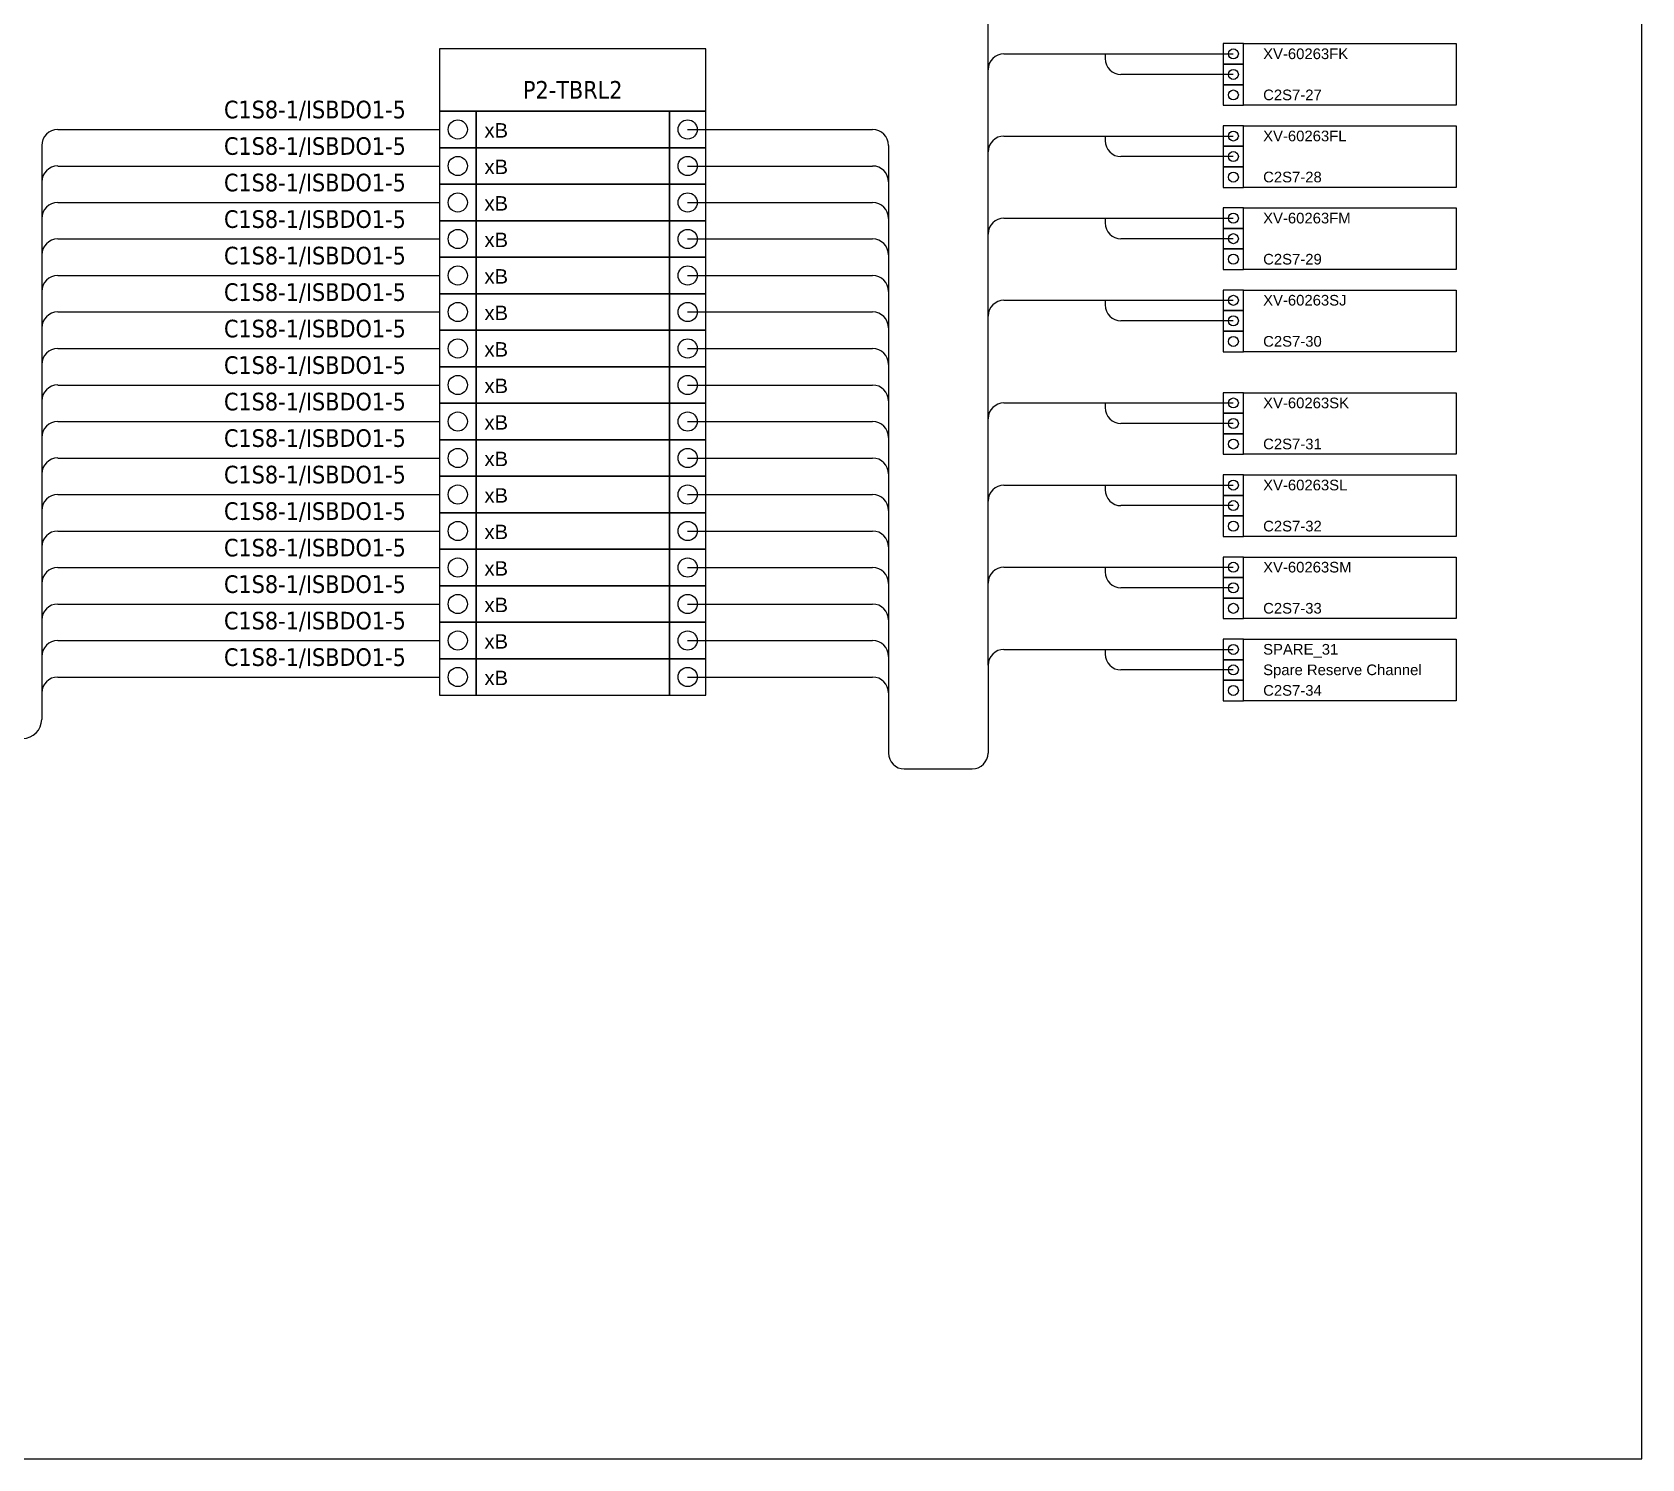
# Model space of a CAD drawing. Header units: millimetres. Extents: x 0 to 134764, y 0 to 68687.
# Drawn here: x 70503 to 98890, y 0 to 25172 of the extents above; entities that cross this region are included whole.
import ezdxf
from ezdxf.enums import TextEntityAlignment as Align

# ---------------------------------------------------------------- set-up
doc = ezdxf.new("R2010")
doc.units = ezdxf.units.MM
doc.layers.add('IE-WIRE', color=7, linetype='Continuous', lineweight=25)
doc.styles.get("Standard").update_dxf_attribs({"font": 'arial.ttf'})
doc.styles.add('Tahoma', font='')
doc.styles.get('Tahoma').set_extended_font_data('Tahoma')

# ---------------------------------------------------------------- blocks, each defined once
blk = doc.blocks.new('xTermSingleLayer')
at = {"color": 7, "ltscale": 25.4}
for points in [[(0, -537), (537, -537), (537, 0), (0, 0)], [(537, -537), (3378, -537), (3378, 0), (537, 0)], [(3378, -537), (3915, -537), (3915, 0), (3378, 0)]]:
    blk.add_lwpolyline(points, close=True, dxfattribs=at)
for centre in [(268, -268), (3647, -268)]:
    blk.add_circle(centre, 141, dxfattribs=at)
blk.add_attdef('TERMINAL_B', (661, -387), '', height=212)
blk = doc.blocks.new('xDO_3_Term')
for points in [[(483, 1449), (0, 1449), (0, 966), (483, 966)], [(483, 1449), (5482, 1449), (5482, 0), (483, 0)], [(483, 966), (0, 966), (0, 483), (483, 483)], [(483, 483), (0, 483), (0, 0), (483, 0)]]:
    blk.add_lwpolyline(points, close=True)
for centre in [(242, 1208), (242, 725), (242, 242)]:
    blk.add_circle(centre, 118)
for tag, p in [('TAG', (943, 1085)), ('Description', (943, 602)), ('PLC_POINT', (943, 118))]:
    blk.add_attdef(tag, p, '', height=250)

msp = doc.modelspace()

# ---------------------------------------------------------------- linework, layer by layer
for p, q in [((87360, 14002), (87360, 36828)), ((87640, 24789), (91686, 24789)), ((82063, 23455), (85324, 23455)), ((87640, 23340), (91686, 23340)), ((85604, 23175), (85604, 12453)), ((82063, 22811), (85324, 22811)), ((82063, 22167), (85324, 22167)), ((87640, 21890), (91686, 21890)), ((82063, 21523), (85324, 21523)), ((82063, 20879), (85324, 20879)), ((87640, 20441), (91686, 20441)), ((82063, 20235), (85324, 20235)), ((82063, 19591), (85324, 19591)), ((82063, 18946), (85324, 18946)), ((87640, 18630), (91686, 18630)), ((82063, 18302), (85324, 18302)), ((82063, 17658), (85324, 17658)), ((87640, 17180), (91686, 17180)), ((82063, 17014), (85324, 17014)), ((82063, 16370), (85324, 16370)), ((82063, 15726), (85324, 15726)), ((87640, 15731), (91686, 15731)), ((82063, 15082), (85324, 15082)), ((82063, 14438), (85324, 14438)), ((87640, 14282), (91686, 14282)), ((87360, 14002), (87360, 12453)), ((82063, 13794), (85324, 13794)), ((85884, 12173), (87080, 12173))]:
    msp.add_line(p, q)
at = {"color": 1}
for p, q in [((89425, 24789), (89425, 24707)), ((91686, 24427), (89705, 24427)), ((89425, 23340), (89425, 23257)), ((91686, 22977), (89705, 22977)), ((89425, 21890), (89425, 21808)), ((91686, 21528), (89705, 21528)), ((89425, 20441), (89425, 20359)), ((91686, 20079), (89705, 20079)), ((89425, 18630), (89425, 18547)), ((91686, 18267), (89705, 18267)), ((89425, 17180), (89425, 17098)), ((91686, 16818), (89705, 16818)), ((89425, 15731), (89425, 15649)), ((91686, 15369), (89705, 15369)), ((89425, 14282), (89425, 14199)), ((91686, 13919), (89705, 13919))]:
    msp.add_line(p, q, dxfattribs=at)
msp.add_lwpolyline([(0, 0), (98890, 0), (98890, 68687), (0, 68687)], close=True)
at = {"color": 4, "ltscale": 25.4}
msp.add_lwpolyline([(77687, 23777), (82385, 23777), (82385, 24878), (77687, 24878)], close=True, dxfattribs=at)
for centre, start, end in [((87640, 24509), 90, 180), ((85324, 23175), 0, 90), ((87640, 23060), 90, 180), ((85324, 22531), 0, 90), ((85324, 21887), 0, 90), ((87640, 21610), 90, 180), ((85324, 21243), 0, 90), ((85324, 20599), 0, 90), ((87640, 20161), 90, 180), ((85324, 19955), 0, 90), ((85324, 19311), 0, 90), ((85324, 18666), 0, 90), ((87640, 18350), 90, 180), ((85324, 18022), 0, 90), ((85324, 17378), 0, 90), ((87640, 16900), 90, 180), ((85324, 16734), 0, 90), ((85324, 16090), 0, 90), ((85324, 15446), 0, 90), ((87640, 15451), 90, 180), ((85324, 14802), 0, 90), ((85324, 14158), 0, 90), ((87640, 14002), 90, 180), ((85324, 13514), 0, 90), ((85884, 12453), 180, 270), ((87080, 12453), 270, 0)]:
    msp.add_arc(centre, 280, start, end)
at = {"color": 1}
for centre in [(89705, 24707), (89705, 23257), (89705, 21808), (89705, 20359), (89705, 18547), (89705, 17098), (89705, 15649), (89705, 14199)]:
    msp.add_arc(centre, 280, 180, 270, dxfattribs=at)
at = {"layer": 'IE-WIRE', "color": 4, "ltscale": 25.4}
for p, q in [((70957, 23455), (77687, 23455)), ((70957, 23455), (77687, 23455)), ((70671, 23170), (70671, 13046)), ((70957, 22811), (77687, 22811)), ((70957, 22811), (77687, 22811)), ((70957, 22167), (77687, 22167)), ((70957, 22167), (77687, 22167)), ((70957, 21523), (77687, 21523)), ((70957, 21523), (77687, 21523)), ((70957, 20879), (77687, 20879)), ((70957, 20879), (77687, 20879)), ((70957, 20235), (77687, 20235)), ((70957, 20235), (77687, 20235)), ((70957, 19591), (77687, 19591)), ((70957, 19591), (77687, 19591)), ((70957, 18946), (77687, 18946)), ((70957, 18946), (77687, 18946)), ((70957, 18302), (77687, 18302)), ((70957, 18302), (77687, 18302)), ((70957, 17658), (77687, 17658)), ((70957, 17658), (77687, 17658)), ((70957, 17014), (77687, 17014)), ((70957, 17014), (77687, 17014)), ((70957, 16370), (77687, 16370)), ((70957, 16370), (77687, 16370)), ((70957, 15726), (77687, 15726)), ((70957, 15726), (77687, 15726)), ((70957, 15082), (77687, 15082)), ((70957, 15082), (77687, 15082)), ((70957, 14438), (77687, 14438)), ((70957, 14438), (77687, 14438)), ((70957, 13794), (77687, 13794)), ((70957, 13794), (77687, 13794))]:
    msp.add_line(p, q, dxfattribs=at)
for centre, radius, start, end in [((70957, 23170), 286, 90, 180), ((70957, 22526), 286, 90, 180), ((70957, 21881), 286, 90, 180), ((70957, 21237), 286, 90, 180), ((70957, 20593), 286, 90, 180), ((70957, 19949), 286, 90, 180), ((70957, 19305), 286, 90, 180), ((70957, 18661), 286, 90, 180), ((70957, 18017), 286, 90, 180), ((70957, 17373), 286, 90, 180), ((70957, 16729), 286, 90, 180), ((70957, 16084), 286, 90, 180), ((70957, 15440), 286, 90, 180), ((70957, 14796), 286, 90, 180), ((70957, 14152), 286, 90, 180), ((70957, 13508), 286, 90, 180), ((70335, 13046), 336, 270, 0)]:
    msp.add_arc(centre, radius, start, end, dxfattribs=at)

# ---------------------------------------------------------------- block references
ref = msp.add_blockref('xDO_3_Term', (91505, 23883), dxfattribs=dict(xscale=0.75, yscale=0.75, zscale=0.75))
ref.add_attrib('TAG', 'XV-60263FK', (92212, 24697), dxfattribs={"height": 187.5})
ref.add_attrib('PLC_POINT', 'C2S7-27', (92212, 23972), dxfattribs={"height": 187.5})
for name, p, xscale, yscale, zscale, values in [('xTermSingleLayer', (77687, 23777), 1.2, 1.2, 1.2, {'TERMINAL_B': 'xB'}), ('xTermSingleLayer', (77687, 23133), 1.2, 1.2, 1.2, {'TERMINAL_B': 'xB'}), ('xTermSingleLayer', (77687, 22489), 1.2, 1.2, 1.2, {'TERMINAL_B': 'xB'}), ('xTermSingleLayer', (77687, 21845), 1.2, 1.2, 1.2, {'TERMINAL_B': 'xB'}), ('xTermSingleLayer', (77687, 21201), 1.2, 1.2, 1.2, {'TERMINAL_B': 'xB'}), ('xTermSingleLayer', (77687, 20557), 1.2, 1.2, 1.2, {'TERMINAL_B': 'xB'}), ('xTermSingleLayer', (77687, 19913), 1.2, 1.2, 1.2, {'TERMINAL_B': 'xB'}), ('xTermSingleLayer', (77687, 19269), 1.2, 1.2, 1.2, {'TERMINAL_B': 'xB'}), ('xTermSingleLayer', (77687, 18624), 1.2, 1.2, 1.2, {'TERMINAL_B': 'xB'}), ('xTermSingleLayer', (77687, 17980), 1.2, 1.2, 1.2, {'TERMINAL_B': 'xB'}), ('xTermSingleLayer', (77687, 17336), 1.2, 1.2, 1.2, {'TERMINAL_B': 'xB'}), ('xTermSingleLayer', (77687, 16692), 1.2, 1.2, 1.2, {'TERMINAL_B': 'xB'}), ('xTermSingleLayer', (77687, 16048), 1.2, 1.2, 1.2, {'TERMINAL_B': 'xB'}), ('xTermSingleLayer', (77687, 15404), 1.2, 1.2, 1.2, {'TERMINAL_B': 'xB'}), ('xTermSingleLayer', (77687, 14760), 1.2, 1.2, 1.2, {'TERMINAL_B': 'xB'}), ('xDO_3_Term', (91505, 13376), 0.75, 0.75, 0.75, {'TAG': 'SPARE_31', 'Description': 'Spare Reserve Channel', 'PLC_POINT': 'C2S7-34'}), ('xTermSingleLayer', (77687, 14116), 1.2, 1.2, 1.2, {'TERMINAL_B': 'xB'})]:
    msp.add_blockref(name, p, dxfattribs=dict(xscale=xscale, yscale=yscale, zscale=zscale)).add_auto_attribs(values)
ref = msp.add_blockref('xDO_3_Term', (91505, 22434), dxfattribs=dict(xscale=0.75, yscale=0.75, zscale=0.75))
ref.add_attrib('TAG', 'XV-60263FL', (92212, 23247), dxfattribs={"height": 187.5})
ref.add_attrib('PLC_POINT', 'C2S7-28', (92212, 22523), dxfattribs={"height": 187.5})
ref = msp.add_blockref('xDO_3_Term', (91505, 20985), dxfattribs=dict(xscale=0.75, yscale=0.75, zscale=0.75))
ref.add_attrib('TAG', 'XV-60263FM', (92212, 21798), dxfattribs={"height": 187.5})
ref.add_attrib('PLC_POINT', 'C2S7-29', (92212, 21073), dxfattribs={"height": 187.5})
ref = msp.add_blockref('xDO_3_Term', (91505, 19535), dxfattribs=dict(xscale=0.75, yscale=0.75, zscale=0.75))
ref.add_attrib('TAG', 'XV-60263SJ', (92212, 20349), dxfattribs={"height": 187.5})
ref.add_attrib('PLC_POINT', 'C2S7-30', (92212, 19624), dxfattribs={"height": 187.5})
ref = msp.add_blockref('xDO_3_Term', (91505, 17724), dxfattribs=dict(xscale=0.75, yscale=0.75, zscale=0.75))
ref.add_attrib('TAG', 'XV-60263SK', (92212, 18537), dxfattribs={"height": 187.5})
ref.add_attrib('PLC_POINT', 'C2S7-31', (92212, 17813), dxfattribs={"height": 187.5})
ref = msp.add_blockref('xDO_3_Term', (91505, 16275), dxfattribs=dict(xscale=0.75, yscale=0.75, zscale=0.75))
ref.add_attrib('TAG', 'XV-60263SL', (92212, 17088), dxfattribs={"height": 187.5})
ref.add_attrib('PLC_POINT', 'C2S7-32', (92212, 16363), dxfattribs={"height": 187.5})
ref = msp.add_blockref('xDO_3_Term', (91505, 14825), dxfattribs=dict(xscale=0.75, yscale=0.75, zscale=0.75))
ref.add_attrib('TAG', 'XV-60263SM', (92212, 15639), dxfattribs={"height": 187.5})
ref.add_attrib('PLC_POINT', 'C2S7-33', (92212, 14914), dxfattribs={"height": 187.5})

# ---------------------------------------------------------------- texts
at = {"color": 4, "style": 'Tahoma'}
msp.add_text('P2-TBRL2', height=310.9, dxfattribs=at).set_placement((80036, 24155), align=Align.MIDDLE_CENTER)
for p in [(73885, 23652), (73885, 23008), (73885, 22364), (73885, 21719), (73885, 21075), (73885, 20431), (73885, 19787), (73885, 19143), (73885, 18499), (73885, 17855), (73885, 17211), (73885, 16567), (73885, 15922), (73885, 15278), (73885, 14634), (73885, 13990)]:
    msp.add_text('C1S8-1/ISBDO1-5', height=310.9, dxfattribs=at).set_placement(p)

doc.saveas('drawing.dxf')
